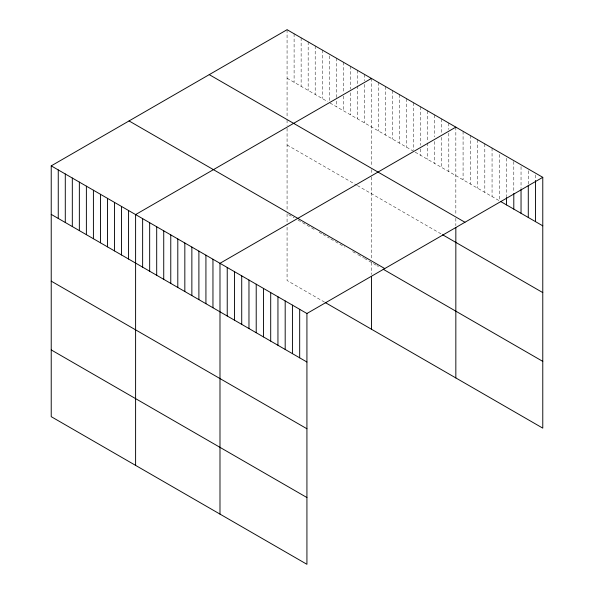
<?xml version="1.0" encoding="UTF-8"?>
<svg xmlns="http://www.w3.org/2000/svg" width="594" height="594" viewBox="0 0 594 594"><rect width="100%" height="100%" fill="white"/><g stroke="black" fill="none" stroke-linecap="round" stroke-linejoin="round"><path stroke-width="0.45" stroke-dasharray="2.97 2.23" d="M287.073 78.215L327.702 101.671M330.049 103.022L412.867 150.839M415.213 152.19L499.309 200.742L499.309 152.235M287.073 144.973L356.608 185.12M357.395 185.566L440.993 233.836M288.639 214.649L294.104 217.805M298.01 220.062L315.199 229.989M319.112 232.247L322.23 234.051M323.017 234.496L329.269 238.105M330.828 239.011L344.891 247.126M352.702 251.641L357.395 254.343M358.175 254.796L363.647 257.952M364.426 258.405L376.143 265.169M376.923 265.622L378.489 266.528M324.576 302.153L287.073 280.502L287.073 223.945M535.528 174.978L535.528 179.551M528.289 170.79L528.289 184.526M521.042 166.61L521.042 188.58M513.795 161.509L513.795 192.634M506.548 158.242L506.548 196.688M492.062 148.047L492.062 196.562M484.815 143.867L484.815 192.382M477.576 139.687L477.576 188.194M470.329 135.499L470.329 184.014M463.082 131.319L463.082 179.834M455.836 127.131L455.836 215.518M455.836 218.295L455.836 225.713M448.804 123.077L448.804 129.485M448.804 133.145L448.804 171.592M441.773 119.015L441.773 133.657M441.773 137.325L441.773 167.53M434.741 114.954L434.741 136.924M434.741 141.498L434.741 163.469M427.71 110.892L427.71 142.018M427.71 142.931L427.71 159.407M420.678 106.838L420.678 145.278M420.678 148.946L420.678 155.353M413.647 102.777L413.647 150.379M406.615 98.715L406.615 147.23M399.584 94.654L399.584 143.169M392.552 90.6L392.552 139.107M385.521 86.538L385.521 135.053M378.489 82.477L378.489 130.992M371.458 78.415L371.458 165.875M371.458 169.58L371.458 174.22M371.458 176.997L371.458 259.073M371.458 262.466L371.458 274.517M364.426 74.354L364.426 80.762M364.426 84.43L364.426 122.869M357.395 70.3L357.395 84.942M357.395 85.855L357.395 118.815M350.363 66.238L350.363 89.122M350.363 92.783L350.363 114.753M343.332 62.177L343.332 92.382M343.332 96.05L343.332 110.692M336.301 58.115L336.301 97.483M336.301 101.143L336.301 106.63M329.269 55.888L329.269 100.742M322.23 50L322.23 98.515M315.199 45.938L315.199 94.453M308.167 41.877L308.167 90.392M301.136 37.823L301.136 86.33M294.104 33.761L294.104 82.276M287.073 29.7L287.073 118.08M287.073 119.936L287.073 125.497M287.073 128.282L287.073 211.204M287.073 213.751L287.073 222.097"/><path stroke-width="0.89" d="M51.225 165.867L306.927 313.498L306.927 564.3L51.225 416.669L51.225 165.867L287.073 29.7L542.775 177.331L542.775 428.133L325.356 302.606M371.458 78.415L135.603 214.583L135.603 465.392M455.836 127.131L219.988 263.305L219.988 514.107M306.927 313.498L542.775 177.331M500.757 201.581L542.775 225.839M209.244 74.636L464.946 222.26M442.552 234.734L542.775 292.597M129.054 120.931L384.756 268.562M383.175 269.231L542.775 361.375M51.225 214.382L306.927 362.013M51.225 281.14L306.927 428.764M51.225 349.918L306.927 497.542M535.528 180.465L535.528 221.659M528.289 185.439L528.289 217.478M521.042 189.493L521.042 213.291M513.795 193.547L513.795 209.11M506.548 197.609L506.548 204.93M455.836 227.569L455.836 377.94M371.458 276.373L371.458 329.224M299.68 309.311L299.68 357.826M292.434 305.13L292.434 353.645M285.187 300.95L285.187 349.465M277.947 296.762L277.947 345.277M270.701 292.582L270.701 341.097M263.454 288.402L263.454 336.917M256.214 284.214L256.214 332.729M248.968 280.034L248.968 328.549M241.721 275.854L241.721 324.361M234.474 271.666L234.474 320.181M227.235 267.486L227.235 316.001M212.956 259.244L212.956 307.759M205.925 255.182L205.925 303.697M198.893 251.121L198.893 299.636M191.862 247.059L191.862 295.574M184.831 243.005L184.831 291.52M177.799 238.944L177.799 287.459M170.768 234.882L170.768 283.397M163.729 230.821L163.729 279.336M156.697 226.767L156.697 275.282M149.666 222.705L149.666 271.22M142.634 218.644L142.634 267.159M128.571 210.528L128.571 259.036M121.54 206.467L121.54 254.982M114.508 202.406L114.508 250.92M107.477 198.344L107.477 246.859M100.445 194.283L100.445 242.798M93.414 190.228L93.414 238.743M86.382 186.167L86.382 234.682M79.351 182.106L79.351 230.621M72.32 178.044L72.32 226.559M65.288 173.99L65.288 222.505M58.257 169.929L58.257 218.444"/></g></svg>
